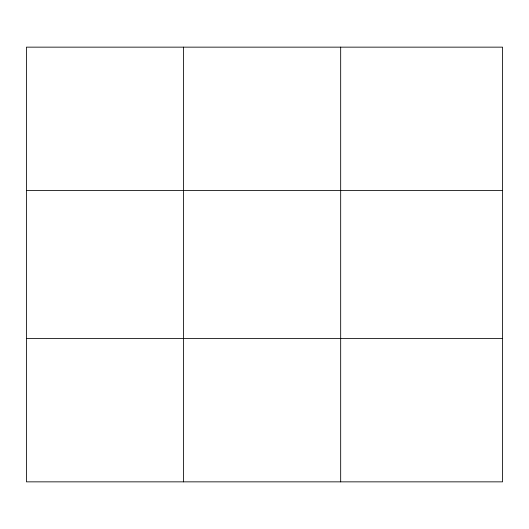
<?xml version="1.0" encoding="UTF-8"?>
<svg xmlns="http://www.w3.org/2000/svg" width="529" height="529" viewBox="0 0 529 529"><rect width="100%" height="100%" fill="white"/><g stroke="black" fill="none" stroke-linecap="round" stroke-linejoin="round"><path stroke-width="0.79" d="M183.563 481.853L183.563 47.147M340.676 481.853L340.676 47.147M502.55 338.401L502.55 481.853L26.45 481.853L26.45 47.147L502.55 47.147L502.55 338.401L26.45 338.401M26.45 190.599L502.55 190.599"/></g></svg>
